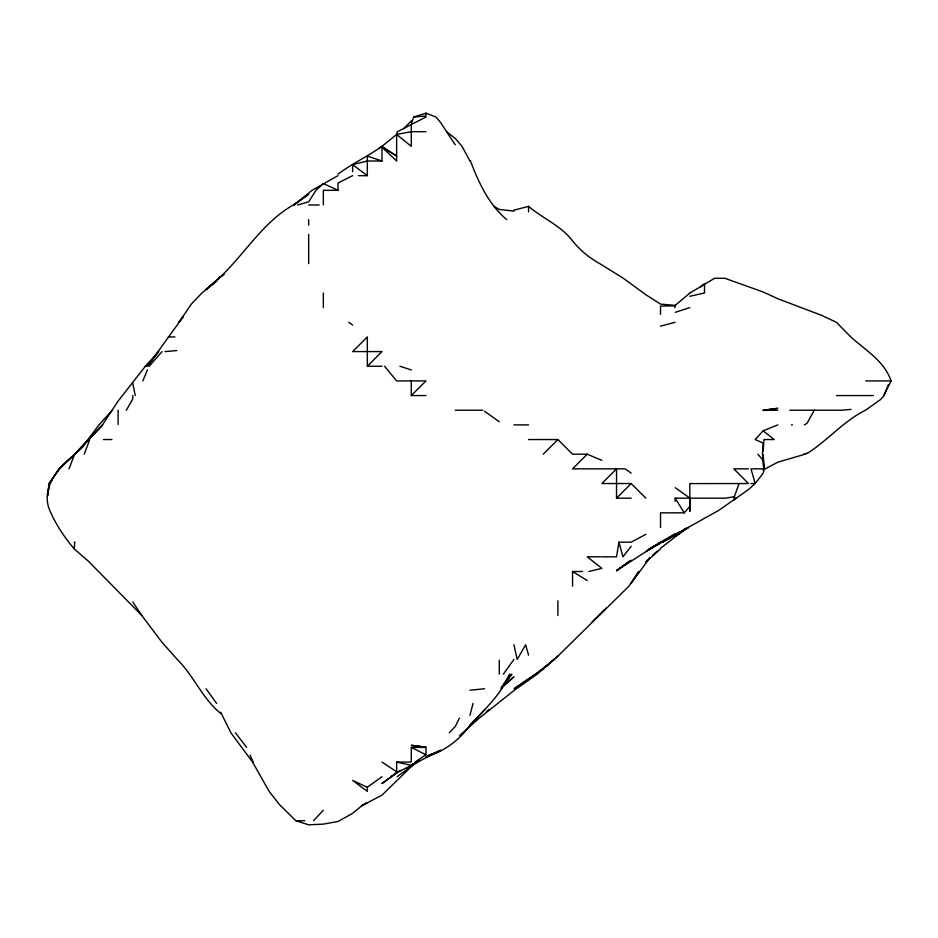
<?xml version="1.0" encoding="UTF-8"?>
<svg xmlns="http://www.w3.org/2000/svg" width="938" height="938" viewBox="0 0 938 938"><rect width="100%" height="100%" fill="white"/><g stroke="black" fill="none" stroke-linecap="round" stroke-linejoin="round"><path stroke-width="1.41" d="M323.34 204.988L323.34 190.332L337.997 190.332L337.997 182.969L352.653 175.664M689.829 506.379L689.899 498.184L689.829 511.386L689.829 506.379L684.283 512.84L676.017 512.84M762.43 454.203L763.133 443.041L755.125 439.547L763.133 430.835L777.79 424.891M763.133 451.108L763.978 439.547L774.225 439.547L763.133 430.835M220.711 713.443C202.315 698.54 193.873 675.841 177.27 659.449L162.075 642.413L141.779 615.469L88.782 561.592L74.114 548.777L74.817 542.164L74.114 542.164M645.86 534.308L631.192 542.164L618.939 542.164L616.536 556.82L601.879 556.82M674.797 307.605L675.172 305.389L689.829 293.102M469.938 715.307L473.069 703.418M337.997 174.128C352.055 163.74 367.696 156.353 381.977 146.351L396.633 156.048L381.977 147.184L396.633 161.008L396.633 134.451L397.442 131.683L425.958 117.027M413.658 117.027L425.958 113.17L425.958 115.949L413.658 117.027L411.301 124.121L411.301 146.351L396.633 134.451L381.977 146.351L381.977 161.008L367.321 161.008L352.653 164.654L352.653 171.713M84.232 454.203L89.731 439.547M739.074 483.527L733.821 498.184L733.821 496.823L725.391 498.184L675.172 498.184L675.172 501.373M69.025 468.859L74.114 455.505M888.286 384.908L884.112 395.566L880.419 399.658L865.493 410.223C843.379 421.15 827.773 440.579 807.114 453.464M142.857 380.91L147.418 369.853M459.468 718.086L455.27 726.469L449.302 732.742M883.655 395.566L891.1 380.91C884.405 361.189 865.797 350.378 851.094 337.258L836.438 322.32L821.77 315.426L777.79 298.706L763.133 291.976L724.84 278.281L714.58 278.281L689.993 292.949M814.278 410.223L807.114 423.167L804.358 424.891M126.349 410.223L132.762 399.06L132.762 395.566M86.214 441.986L98.982 424.891L112.22 410.223M88.149 439.547L74.864 454.203L102.441 424.891L118.094 401.112L145.343 366.242L147.418 366.242L183.262 316.634M503.378 674.105L513.918 659.449M183.332 316.634L178.947 322.262L191.399 304.029L201.975 292.949L216.725 280.837L206.055 289.49L220.711 276.534L218.941 278.281C244.49 254.561 262.159 222.81 293.219 204.988L308.672 194.283L294.016 204.988L312.037 190.332L337.997 175.664M147.418 366.242L158.85 351.586L145.343 366.242M502.1 686.51L511.843 674.105L501.056 688.762L509.803 674.105C501.009 694.483 484.735 709.409 469.938 725.238C459.163 740.563 443.897 751.455 425.958 756.931L440.614 750.248L396.633 772.9L381.977 783.5L396.633 772.9M631.192 546.291L622.914 556.82L618.939 542.164M82.169 447.438L84.936 444.061M86.788 441.798L88.629 439.547M469.938 725.238L484.594 709.914M649.87 557.77L631.192 583.166L638.79 571.488L628.976 586.144L557.899 656.119L537.24 674.105L513.918 690.591L479.318 718.086L459.585 735.591M149.201 366.242L162.075 351.586M649.706 557.876L645.86 562.085L660.516 548.929M606.499 607.824L592.159 621.894M313.562 820.703L323.34 810.221M604.647 609.688L599.019 615.469M403.657 128.729L411.301 120.826M88.782 438.961L102.664 424.891L74.735 454.203L59.457 468.859L48.975 483.527L47.756 495.522L49.409 483.527L58.93 468.859L74.114 454.989C56.901 468.39 39.373 490.246 50.875 512.84C56.749 525.937 64.898 537.814 74.114 548.777M367.321 366.242L381.977 351.586L352.653 351.586L367.321 336.93L367.321 366.242L381.977 366.242M425.958 395.566L411.301 395.566L425.958 380.91L396.633 380.91L384.557 366.242M543.231 454.203L557.899 439.547L572.555 454.203L587.211 454.203L601.879 460.37M587.211 454.203L572.555 468.859L625.154 468.859L631.192 473.115M631.192 498.184L616.536 498.184L631.192 483.527L645.86 498.184M78.217 451.201L83.494 446.207M557.899 656.119L543.231 668.946L514.13 688.762L535.598 674.105L554.159 659.449L543.231 668.946M501.384 687.847L513.918 676.814L501.244 687.847M379.175 148.216L381.332 146.351M700.194 287.333L704.497 283.593M652.86 554.933L657.233 551.169M219.293 278.281L206.055 289.619L209.256 287.005M415.944 762.066L381.977 795.154L361.13 806.047L367.321 802.494L361.493 806.047L352.653 813.328L337.997 821.5L323.34 824.115L308.672 824.83L295.845 820.703L279.36 804.499L269.147 791.379L252.545 762.066L230.865 732.742L220.711 712.235M212.457 284.39L216.725 280.896M411.301 765.385L413.365 763.72L411.301 765.361L396.633 762.066L396.633 771.81L381.977 762.066M397.114 776.723L417.14 762.066M221.849 276.241L224.1 274.494M486.857 711.239L489.12 709.503M660.516 548.331L686.077 528.387L675.172 536.501L688.269 527.508L662.615 542.164L688.246 527.508M419.509 760.448L406.787 769.101M628.941 561.51L616.536 570.714L631.192 560.256L616.536 570.609L660.563 542.164L675.172 533.675M367.321 787.31L352.653 780.393L367.321 791.379L367.321 787.31L381.977 776.723M390.794 776.723L400.303 770.356M678.749 532.35L675.172 534.766L719.153 510.108L748.477 489.566L755.149 483.527L763.133 473.244L764.2 468.859L763.133 454.707L763.684 467.452M415.03 762.066L425.958 754.773L425.958 747.398L411.301 745.288L425.958 747.047M660.563 542.164L645.86 551.603L675.172 534.648M763.133 469.985L777.79 462.2L805.121 454.203M660.516 542.692L648.299 549.598L660.516 542.656L649.518 548.824M428.619 755.289L440.614 750.717M675.172 312.342L689.829 307.605M297.581 204.988L308.672 201.846L315.942 190.332L323.34 183.567L337.997 190.332M660.516 326.166L675.172 322.262M513.918 210.171L528.575 206.36C542.774 218.554 561.076 225.636 572.555 240.925A92.299 92.299 0 0 0 599.769 263.625L623.348 278.281L645.86 294.743L660.516 304.1L675.172 305.389M803.573 454.203L807.114 453.324M588.865 571.488L601.879 568.322L587.211 556.82L600.719 556.82M689.829 296.302L704.497 292.949L704.497 284.237M396.633 134.451L411.301 131.683L425.958 131.683M763.133 410.223L777.79 408.311L763.133 410.422L777.79 410.223M469.938 690.227L484.594 688.762M851.094 409.39L841.89 410.223L789.819 410.223M165.053 351.586L176.743 350.578M675.172 305.858L660.516 306.046L660.516 314.359M358.48 175.664L367.321 175.664L367.321 156.06L381.977 161.008M308.672 204.988L319.178 204.988M168.371 336.93L174.902 336.93M865.751 380.91L891.1 380.91M836.438 395.566L873.372 395.566M455.27 410.223L482.718 410.223M513.918 424.891L528.575 424.891M791.402 424.891L792.458 424.891M103.438 439.547L111.927 439.547M528.575 439.547L557.899 439.547M748.477 468.859L733.821 468.859L748.477 483.527L689.829 483.598L689.829 498.008L675.172 487.666M763.133 468.859L751.01 468.859L755.149 483.527L750.975 483.527M631.192 483.527L601.879 483.527L616.536 468.859L616.536 498.184M675.172 512.84L660.516 512.84L660.516 527.508M572.555 586.144L572.555 571.488L582.65 571.488M396.633 762.066L411.301 762.066L411.301 747.398L425.958 747.398M295.845 820.703L304.756 820.703M513.918 211.097L499.262 209.432L493.798 206.254M399.905 366.242L411.301 369.947M425.958 113.17L435.947 117.027L440.614 122.561L455.27 144.839M411.301 747.398L425.958 754.773M572.555 571.488L587.211 580.552M484.594 411.278L499.262 421.748M352.653 164.654L367.321 175.664M348.889 322.262L352.653 325.099M446.558 131.683L455.27 138.472L462.024 146.351L469.938 161.008M506.755 219.644C488.698 204.461 478.697 182.57 470.454 161.008M757.904 454.203L763.133 460.417L763.638 467.452M235.379 732.742L246.659 747.398M206.055 688.762L216.608 703.418M132.762 601.985L141.779 615.469M675.172 498.184L684.283 512.84M250.036 755.149L253.237 762.066M528.575 655.146L525.643 644.781L517.19 659.449L513.918 644.781M132.762 383.103L135.236 395.566M557.899 600.801L557.899 615.469M528.575 206.36L528.575 211.882M499.262 660.258L499.262 674.105M411.301 380.91L411.301 395.566M323.34 292.949L323.34 307.605M308.672 219.644L308.672 225.19M308.672 234.312L308.672 263.625M118.094 410.223L118.094 424.445M736.013 498.184L733.821 499.954L736.013 498.184"/></g></svg>
